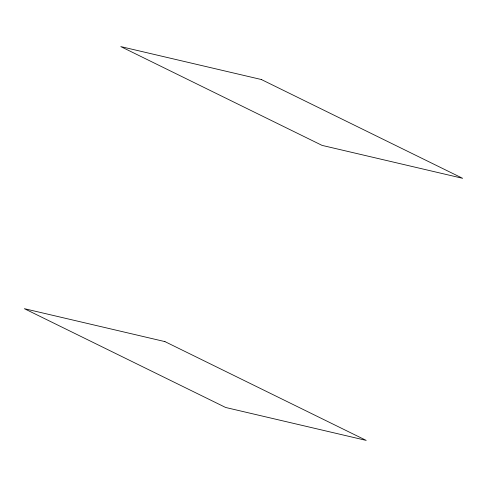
<?xml version="1.0" encoding="UTF-8"?>
<svg xmlns="http://www.w3.org/2000/svg" width="487" height="487" viewBox="0 0 487 487"><rect width="100%" height="100%" fill="white"/><g stroke="black" fill="none" stroke-linecap="round" stroke-linejoin="round"><path stroke-width="0.73" d="M261.355 79.521L120.776 46.594L322.077 145.394L462.65 178.321L261.355 79.521M164.923 341.606L24.35 308.679L225.645 407.479L366.224 440.406L164.923 341.606"/></g></svg>
